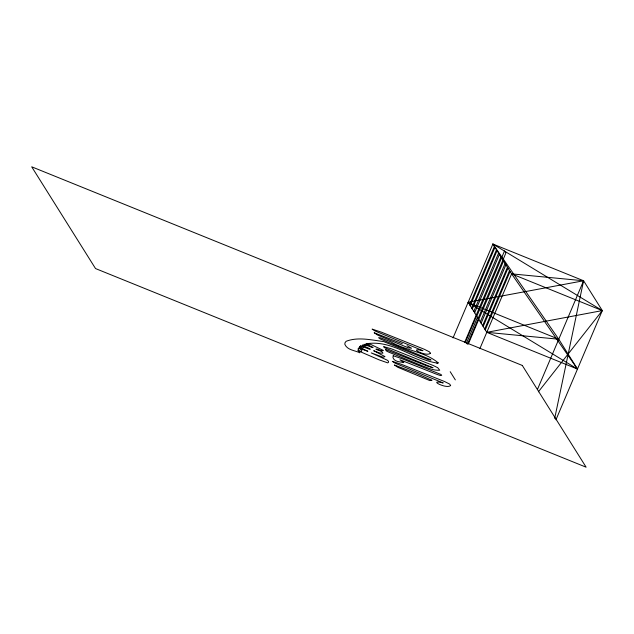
<?xml version="1.0" encoding="UTF-8"?>
<svg xmlns="http://www.w3.org/2000/svg" width="634" height="634" viewBox="0 0 634 634"><rect width="100%" height="100%" fill="white"/><g stroke="black" fill="none" stroke-linecap="round" stroke-linejoin="round"><path stroke-width="0.95" d="M358.194 350.84L359.858 352.813C354.834 350.309 347.369 350.222 344.841 344.341L344.959 342.875L346.085 341.314C357.925 336.662 371.469 340.03 383.697 341.591L428.521 359.819L430.795 360.088A3.788 0.412 23 0 0 430.605 359.652L380.337 338.984L378.561 337.7L380.281 337.771L390.615 341.718C405.15 350.483 425.248 351.767 438.197 362.862L437.785 363.131C413.939 359.906 393.841 340.743 368.719 343.462L383.467 350.467C380.717 351.712 378.046 348.304 375.859 349.144C377.737 350.554 382.77 351.03 382.936 353.201L379.814 353.019L373.68 350.721L384.973 356.57L383.182 357.251L371.255 352.908L387.136 360.128L388.491 361.237L388.499 362.276L387.77 362.886L378.997 359.811L361.237 352.108A4.303 0.468 23 0 1 359.549 351.458L358.194 350.84L358.305 348.335L358.852 348.003L367.791 351.299M359.438 346.853L362.775 348.288L363.551 347.147L360.508 345.831L359.335 347.369L367.728 351.196M554.687 418.392L583.589 280.759L492.887 244.035L453.048 337.89M469.588 304.93L494.409 246.46M470.151 305.818L494.964 247.347M471.672 308.243L496.485 249.772M472.227 309.13L497.048 250.66M473.749 311.556L498.57 253.093M474.589 312.895L499.402 254.424M464.571 342.566L500.939 256.881M465.364 342.312L476.538 316.001M476.76 316.35L504.529 250.913L505.869 253.045L478.091 318.482M466.252 343.731L477.426 317.42M467.512 344.222L478.298 318.815M468.328 343.993L503.539 261.026M480.263 321.945L505.084 263.475M481.103 323.277L505.916 264.814M482.625 325.702L507.438 267.239M483.179 326.589L508 268.127M484.701 329.022L509.522 270.552M485.264 329.91L510.077 271.439M479.851 348.668L511.598 273.864L492.887 244.035L602.3 310.589L555.955 419.771M537.45 389.45L583.589 280.759L511.598 273.864L577.479 369.059L486.785 332.335L468.177 302.244L583.589 280.759L602.3 310.589L538.401 391.796M368.108 343.485L365.723 343.89L373.141 347.4L372.364 347.559L363.948 344.31C367.902 345.118 365.002 346.481 362.807 344.967L362.299 345.245L369.598 348.629M360.77 345.958L369.812 349.35L370.47 349.041M436.842 363.163L438.197 362.862M358.194 350.127C363.314 353.487 362.846 349.175 358.305 348.335M511.598 273.864L602.3 310.589L486.785 332.335L558.768 339.222L577.479 369.059L468.066 302.497L558.768 339.222L492.887 244.035M366.666 343.882C367.878 345.062 371.152 344.317 367.942 343.493M402.392 343.747L374.163 332.747L377.587 335.045L408.439 347.852L411.545 348.217L407.06 345.696M450.195 371.698L455.331 379.893M393.215 355.722L392.953 357.616C394.332 361.903 400.189 361.871 403.818 362.482L399.959 359.763L437.198 374.488L440.551 375.558L441.708 375.32L440.955 374.464L402.344 358.836L393.215 355.722M431.833 380.265L429.852 380.574L428.671 380.099L397.819 367.292L394.388 364.994L416.53 373.442L431.833 380.265M385.734 349.611L386.185 350.808L388.262 351.925L421.982 365.731C427.696 367.728 433.537 370.739 439.734 370.224L437.698 367.688L433.077 365.438L391.566 348.89L383.625 346.6L384.355 347.63L433.038 367.791L426.848 365.881L385.734 349.611M430.407 353.209C426.611 357.394 406.323 346.671 422.965 350.713L375.106 331.027L372.103 329.117L381.24 332.097L424.297 349.271L429.424 351.846L430.407 353.209M450.631 385.456C446.835 389.641 426.547 378.918 443.198 382.952L395.331 363.274L392.327 361.364L401.465 364.344L444.521 381.517L449.657 384.093L450.631 385.456M522.297 365.446L31.7 166.805L95.52 268.554L586.125 467.195L522.297 365.446"/></g></svg>
